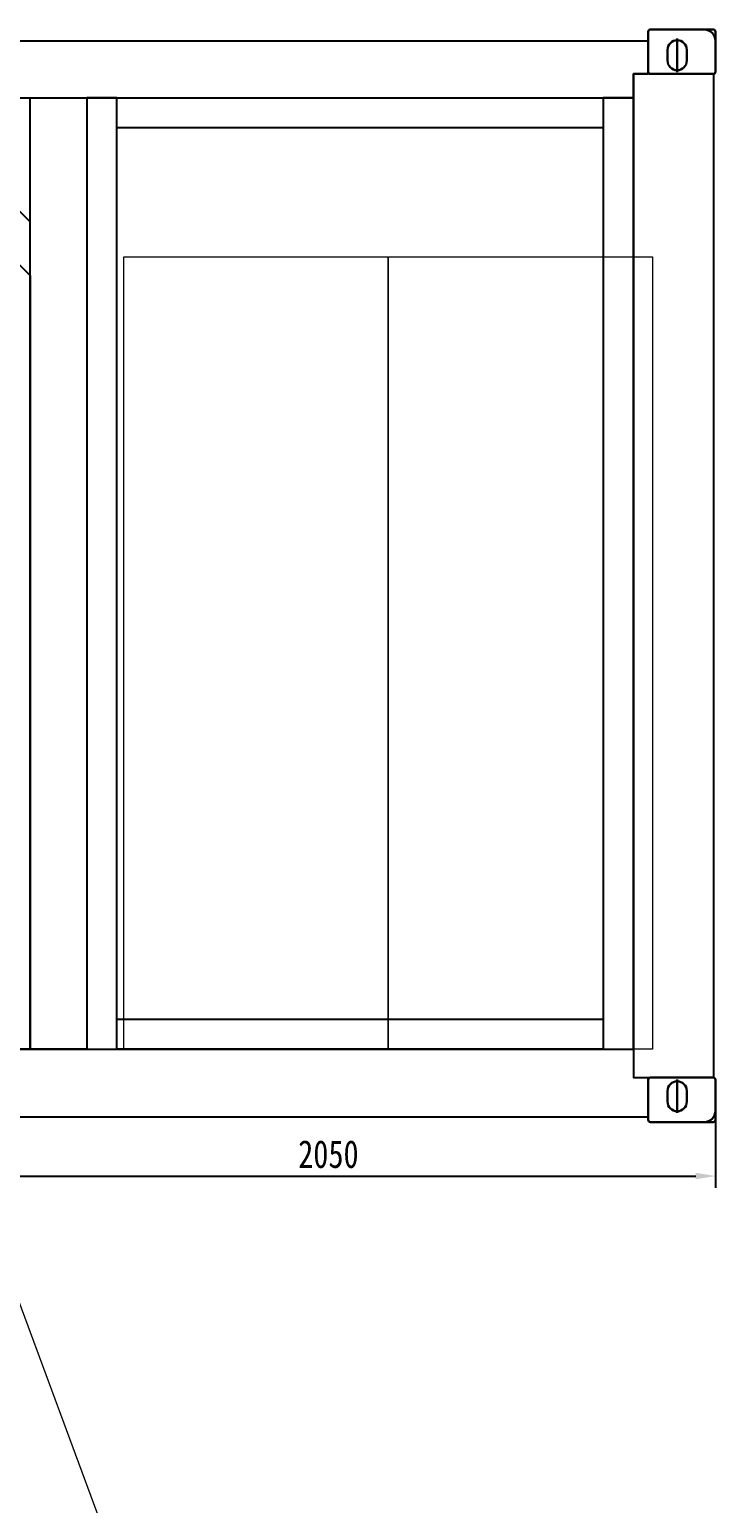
# Model space of a CAD drawing. Header units: millimetres. Extents: x 0 to 87554, y -20854 to 20404.
# Drawn here: x 11251 to 13067, y -12695 to -8788 of the extents above; entities that cross this region are included whole.
import ezdxf

# ---------------------------------------------------------------- set-up
doc = ezdxf.new("R2010")
doc.units = ezdxf.units.MM
doc.layers.get('0').update_dxf_attribs({"lineweight": 15})
doc.layers.get('Defpoints').update_dxf_attribs({"lineweight": 15})
doc.layers.add('AM_0', color=7, linetype='Continuous', lineweight=30)
doc.layers.add('THICK', color=7, linetype='Continuous', lineweight=0)
doc.styles.get("Standard").update_dxf_attribs({"font": 'isocp.shx', "width": 0.707, "bigfont": 'hztxt.shx'})
doc.styles.add('仿宋', font='', dxfattribs={"width": 0.8})
doc.styles.get('仿宋').set_extended_font_data('仿宋_gb2312')
doc.dimstyles.new('12倍', dxfattribs={"dimscale": 21, "dimtxt": 3.5, "dimasz": 2.5, "dimexe": 1.5, "dimexo": 0, "dimgap": 1, "dimtad": 1, "dimtoh": 1, "dimdsep": 46, "dimtxsty": '仿宋', "dimcen": 2.5, "dimdle": 5, "dimclrd": 4, "dimclre": 4, "dimclrt": 3, "dimadec": 0, "dimazin": 0, "dimtfac": 1, "dimtmove": 0, "dimatfit": 3, "dimfxl": 1, "dimtolj": 1, "dimarcsym": 0})
doc.dimstyles.new('DJ', dxfattribs={"dimtxt": 75, "dimasz": 75, "dimexe": 20, "dimexo": 0, "dimgap": 20, "dimtad": 1, "dimdec": 1, "dimtxsty": 'Standard', "dimcen": 10, "dimclrd": 95, "dimclre": 95, "dimclrt": 95, "dimadec": 0, "dimazin": 0, "dimtfac": 1, "dimtdec": 1, "dimtmove": 1, "dimatfit": 3, "dimfxl": 1, "dimlwd": 13, "dimlwe": 15, "dimarcsym": 0})

# ---------------------------------------------------------------- blocks, each defined once
blk = doc.blocks.new('*D188')
at = {"layer": 'Defpoints', "color": 0, "lineweight": -3}
for p in [(11017.4, -11591), (13067.4, -11654), (13067.4, -11827.2)]:
    blk.add_point(p, dxfattribs=at)
at = {"layer": 'THICK', "color": 4, "linetype": 'Continuous', "lineweight": -2}
for p, q in [((11017.4, -11591), (11017.4, -11858.7)), ((13067.4, -11654), (13067.4, -11858.7)), ((11069.9, -11827.2), (13014.9, -11827.2))]:
    blk.add_line(p, q, dxfattribs=at)
at = {"layer": 'THICK', "color": 4, "lineweight": -3}
for points in [[(11069.9, -11818.5), (11069.9, -11836), (11017.4, -11827.2)], [(13014.9, -11818.5), (13014.9, -11836), (13067.4, -11827.2)]]:
    blk.add_solid(points, dxfattribs=at)
at = {"layer": 'THICK', "color": 3, "lineweight": -3, "insert": (12042.4, -11769.5), "char_height": 73.5, "attachment_point": 5, "style": '仿宋'}
blk.add_mtext('\\A1;2050', dxfattribs=at)

msp = doc.modelspace()

# ---------------------------------------------------------------- linework, layer by layer
at = {"lineweight": -3}
for points in [[(10923.099, -8968.968), (10781.677, -8968.968), (11252.388, -9439.679), (11252.389, -9298.259), (10923.099, -8968.968)], [(11202.389, -9389.679), (11252.389, -9439.679), (11252.389, -11490.968), (11202.389, -11490.968), (11202.389, -9389.679)]]:
    msp.add_lwpolyline(points, dxfattribs=at)
for points in [[(11482.388, -8968.968), (11402.388, -8968.968), (11402.388, -11490.968), (11482.388, -11490.968)], [(11482.388, -8968.968), (12770.387, -8968.968), (12770.387, -9048.968), (11482.388, -9048.968)], [(12770.387, -11490.968), (12850.387, -11490.968), (12850.387, -8968.968), (12770.387, -8968.968)], [(11482.388, -11410.968), (12770.387, -11410.968), (12770.387, -11490.968), (11482.388, -11490.968)]]:
    msp.add_lwpolyline(points, close=True, dxfattribs=at)
at = {"color": 87, "lineweight": 13}
for points in [[(11500.388, -9390.968), (12200.388, -9390.968), (12200.388, -11490.968), (11500.388, -11490.968)], [(12200.388, -9390.968), (12900.388, -9390.968), (12900.388, -11490.968), (12200.388, -11490.968)]]:
    msp.add_lwpolyline(points, close=True, dxfattribs=at)
at = {"layer": 'AM_0'}
for p, q in [((12965.887, -8811.968), (12965.887, -8900.968)), ((12965.887, -11659.968), (12965.887, -11570.968))]:
    msp.add_line(p, q, dxfattribs=at)
for points in [[(13061.387, -8905.968, 0.41421356), (13067.387, -8899.968), (13067.387, -8793.968, 0.41421356), (13061.387, -8787.968), (12895.387, -8787.968, 0.41421356), (12889.387, -8793.968), (12889.387, -8899.968, 0.41421356), (12895.387, -8905.968)], [(12991.387, -8841.968, 1), (12940.387, -8841.968), (12940.387, -8870.468, 1), (12991.387, -8870.468)], [(13061.387, -11565.968, -0.41421356), (13067.387, -11571.968), (13067.387, -11677.968, -0.41421356), (13061.387, -11683.968), (12895.387, -11683.968, -0.41421356), (12889.387, -11677.968), (12889.387, -11571.968, -0.41421356), (12895.387, -11565.968)], [(12991.387, -11629.968, -1), (12940.387, -11629.968), (12940.387, -11601.468, -1), (12991.387, -11601.468)]]:
    msp.add_lwpolyline(points, format="xyb", close=True, dxfattribs=at)
for centre, start, end in [((13037.387, -8817.968), 0, 90), ((13037.387, -11653.968), 270, 0)]:
    msp.add_arc(centre, 30, start, end, dxfattribs=at)
at = {"layer": 'THICK', "lineweight": -3}
for points in [[(12850.387, -8968.968), (12850.387, -8905.968), (12889.387, -8905.968), (12889.387, -8818.968), (7187.387, -8818.968), (7187.387, -8905.968), (7163.387, -8905.968), (7163.387, -8968.968)], [(13063.387, -8905.968), (12850.387, -8905.968), (12850.387, -11565.968), (13063.387, -11565.968)], [(11252.388, -8968.968), (11402.388, -8968.968), (11402.388, -11490.968), (11252.388, -11490.968)], [(12850.387, -11490.968), (12850.387, -11565.968), (12889.387, -11565.968), (12889.387, -11670.968), (7187.387, -11670.968), (7187.387, -11565.968), (7163.387, -11565.968), (7163.387, -11490.968)]]:
    msp.add_lwpolyline(points, close=True, dxfattribs=at)

# ---------------------------------------------------------------- dimensions: what is measured, and where the dimension line sits
dim = msp.add_linear_dim(base=(13067.387, -11827.22), p1=(11017.387, -11590.968), p2=(13067.387, -11653.968), dimstyle='12倍', dxfattribs=at)
dim.commit()
dim.dimension.update_dxf_attribs({"geometry": '*D188', "text_midpoint": (12042.387, -11769.47)})

# ---------------------------------------------------------------- leaders
msp.add_leader([(11023.887, -11624.055), (11548.173, -13039.326)], dimstyle='DJ', override={"dimtad": 0, "dimfxl": 1.25, "dimarcsym": 1}, dxfattribs=at)

doc.saveas('drawing.dxf')
